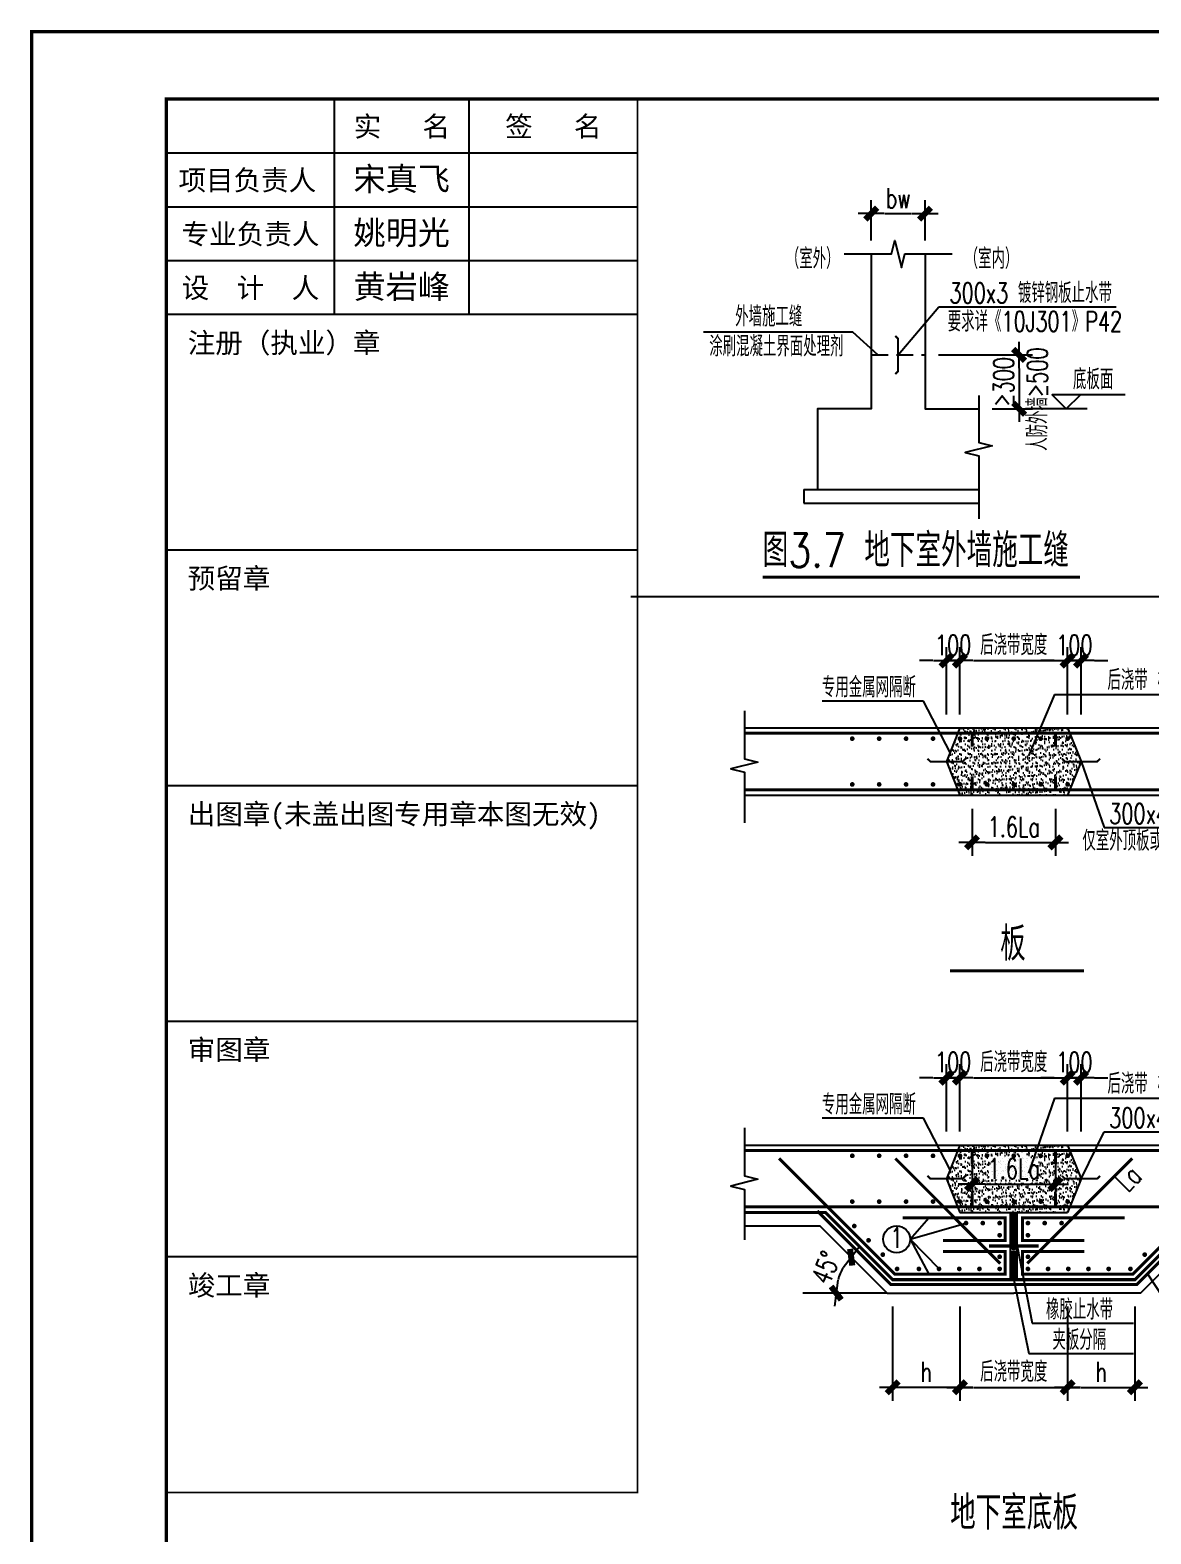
# Model space of a CAD drawing. Extents: x 497777 to 784122, y -229332 to 980813.
# Drawn here: x 497777 to 514432, y 658481 to 680820 of the extents above; entities that cross this region are included whole.
import ezdxf
from ezdxf.enums import TextEntityAlignment as Align

# ---------------------------------------------------------------- set-up
doc = ezdxf.new("R2010")
doc.units = 0
doc.header["$LTSCALE"] = 1000
doc.header["$MEASUREMENT"] = 0
doc.linetypes.add('HIDDEN', pattern=[0.375, 0.25, -0.125])
for name, color, linetype in [('0-cxFrame', 155, 'Continuous'), ('qianming', 155, 'Continuous'), ('S-BAR', 1, 'Continuous'), ('S-BG', 131, 'Continuous'), ('S-DIM', 81, 'Continuous'), ('S-DONUT', 11, 'Continuous'), ('S-GJ', 6, 'Continuous'), ('S-HATCH1-W', 252, 'Continuous'), ('S-SGJ', 21, 'Continuous'), ('S-SHAPE', 51, 'Continuous'), ('S-SHAPE1', 165, 'Continuous'), ('S-SHAPE2', 165, 'HIDDEN'), ('S-TEXT', 211, 'Continuous'), ('S-TK', 165, 'Continuous')]:
    doc.layers.add(name, color=color, linetype=linetype)
doc.styles.add('cx_biaoti', font='')
doc.styles.add('cx_tuqian1', font='')
doc.styles.add('SS1', font='tj-romans1.shx', dxfattribs={"width": 0.7, "bigfont": 'tj-hztxt1.shx'})
doc.styles.add('图框宋体', font='', dxfattribs={"width": 0.75})
doc.styles.add('黑体', font='simhei.ttf', dxfattribs={"height": 12})
doc.styles.get('cx_biaoti').set_extended_font_data('SimSun')
doc.styles.get('cx_tuqian1').set_extended_font_data('SimSun')
doc.styles.get('图框宋体').set_extended_font_data('SimSun')
doc.dimstyles.new('S-25-100A', dxfattribs={"dimscale": 100, "dimtxt": 3, "dimasz": 2, "dimexe": 2, "dimexo": 2, "dimgap": 0.8, "dimtad": 1, "dimdec": 0, "dimlfac": 0.25, "dimzin": 0, "dimdsep": 46, "dimtxsty": 'SS1', "dimblk1": 'TT', "dimblk2": 'TT', "dimsah": 1, "dimcen": 1, "dimclrd": 256, "dimclre": 256, "dimclrt": 256, "dimadec": 0, "dimazin": 0, "dimtfac": 1, "dimtdec": 0, "dimtix": 1, "dimtmove": 2, "dimatfit": 0, "dimldrblk": 'TT', "dimfxl": 2, "dimtolj": 1, "dimtzin": 0, "dimarcsym": 0})
doc.dimstyles.new('S-50-100A', dxfattribs={"dimscale": 100, "dimtxt": 3, "dimasz": 2, "dimexe": 2, "dimexo": 2, "dimgap": 0.8, "dimtad": 1, "dimdec": 0, "dimlfac": 0.5, "dimzin": 0, "dimdsep": 46, "dimtxsty": 'SS1', "dimblk1": 'TT', "dimblk2": 'TT', "dimsah": 1, "dimcen": 1, "dimclrd": 256, "dimclre": 256, "dimclrt": 256, "dimadec": 0, "dimazin": 0, "dimtfac": 1, "dimtdec": 0, "dimtix": 1, "dimtmove": 2, "dimatfit": 0, "dimldrblk": 'TT', "dimfxl": 2, "dimtolj": 1, "dimtzin": 0, "dimarcsym": 0})

# ---------------------------------------------------------------- blocks, each defined once
blk = doc.blocks.new('TT')
blk.add_line((-0.97, 0), (0.97, 0))
at = {"const_width": 0.45}
blk.add_lwpolyline([(-0.44, -0.44), (0.44, 0.44)], dxfattribs=at)
blk = doc.blocks.new('*D300')
at = {"layer": 'Defpoints', "color": 0, "transparency": 16777216}
for p in [(513194, 671454), (511594, 670454), (513194, 670454)]:
    blk.add_point(p, dxfattribs=at)
at = {"layer": 'S-DIM', "lineweight": -2, "transparency": 16777216}
for p, q in [((511594, 670654), (511594, 671654)), ((513194, 670654), (513194, 671654)), ((511794, 671454), (512994, 671454))]:
    blk.add_line(p, q, dxfattribs=at)
at = {"layer": 'S-DIM', "lineweight": -2, "transparency": 16777216, "xscale": 200, "yscale": 200, "zscale": 200, "rotation": 180}
blk.add_blockref('TT', (511594, 671454), dxfattribs=at)
at = {"layer": 'S-DIM', "lineweight": -2, "transparency": 16777216, "xscale": 200, "yscale": 200, "zscale": 200}
blk.add_blockref('TT', (513194, 671454), dxfattribs=at)
at = {"layer": 'S-DIM', "transparency": 16777216, "insert": (512394, 671684), "char_height": 300, "attachment_point": 5, "style": 'SS1'}
blk.add_mtext('\\A1;后浇带宽度', dxfattribs=at)
blk = doc.blocks.new('*D301')
at = {"layer": 'Defpoints', "color": 0, "transparency": 16777216}
for p in [(511594, 671454), (511394, 670454), (511594, 670454)]:
    blk.add_point(p, dxfattribs=at)
at = {"layer": 'S-DIM', "lineweight": -2, "transparency": 16777216}
for p, q in [((511394, 670654), (511394, 671654)), ((511594, 670654), (511594, 671654)), ((511194, 671454), (510994, 671454)), ((511394, 671454), (511594, 671454)), ((511794, 671454), (511994, 671454))]:
    blk.add_line(p, q, dxfattribs=at)
at = {"layer": 'S-DIM', "lineweight": -2, "transparency": 16777216, "xscale": 200, "yscale": 200, "zscale": 200}
blk.add_blockref('TT', (511394, 671454), dxfattribs=at)
at = {"layer": 'S-DIM', "lineweight": -2, "transparency": 16777216, "xscale": 200, "yscale": 200, "zscale": 200, "rotation": 180}
blk.add_blockref('TT', (511594, 671454), dxfattribs=at)
at = {"layer": 'S-DIM', "transparency": 16777216, "insert": (511494, 671684), "char_height": 300, "attachment_point": 5, "style": 'SS1'}
blk.add_mtext('\\A1;100', dxfattribs=at)
blk = doc.blocks.new('*D302')
at = {"layer": 'Defpoints', "color": 0, "transparency": 16777216}
for p in [(513194, 671454), (513194, 670454), (513394, 670454)]:
    blk.add_point(p, dxfattribs=at)
at = {"layer": 'S-DIM', "lineweight": -2, "transparency": 16777216}
for p, q in [((513194, 670654), (513194, 671654)), ((513394, 670654), (513394, 671654)), ((512994, 671454), (512794, 671454)), ((513394, 671454), (513194, 671454)), ((513594, 671454), (513794, 671454))]:
    blk.add_line(p, q, dxfattribs=at)
at = {"layer": 'S-DIM', "lineweight": -2, "transparency": 16777216, "xscale": 200, "yscale": 200, "zscale": 200}
blk.add_blockref('TT', (513194, 671454), dxfattribs=at)
at = {"layer": 'S-DIM', "lineweight": -2, "transparency": 16777216, "xscale": 200, "yscale": 200, "zscale": 200, "rotation": 180}
blk.add_blockref('TT', (513394, 671454), dxfattribs=at)
at = {"layer": 'S-DIM', "transparency": 16777216, "insert": (513294, 671684), "char_height": 300, "attachment_point": 5, "style": 'SS1'}
blk.add_mtext('\\A1;100', dxfattribs=at)
blk = doc.blocks.new('*D304')
at = {"layer": 'Defpoints', "color": 0, "transparency": 16777216}
for p in [(511774, 669454), (513014, 669454), (513014, 668754)]:
    blk.add_point(p, dxfattribs=at)
at = {"layer": 'S-DIM', "lineweight": -2, "transparency": 16777216}
for p, q in [((511774, 669254), (511774, 668554)), ((513014, 669254), (513014, 668554)), ((511974, 668754), (512814, 668754))]:
    blk.add_line(p, q, dxfattribs=at)
at = {"layer": 'S-DIM', "lineweight": -2, "transparency": 16777216, "xscale": 200, "yscale": 200, "zscale": 200, "rotation": 180}
blk.add_blockref('TT', (511774, 668754), dxfattribs=at)
at = {"layer": 'S-DIM', "lineweight": -2, "transparency": 16777216, "xscale": 200, "yscale": 200, "zscale": 200}
blk.add_blockref('TT', (513014, 668754), dxfattribs=at)
at = {"layer": 'S-DIM', "transparency": 16777216, "insert": (512394, 668984), "char_height": 300, "attachment_point": 5, "style": 'SS1'}
blk.add_mtext('\\A1;1.6La', dxfattribs=at)
blk = doc.blocks.new('*D309')
at = {"layer": 'Defpoints', "color": 0, "transparency": 16777216}
for p in [(513194, 665258), (511594, 664258), (513194, 664258)]:
    blk.add_point(p, dxfattribs=at)
at = {"layer": 'S-DIM', "lineweight": -2, "transparency": 16777216}
for p, q in [((511594, 664458), (511594, 665458)), ((513194, 664458), (513194, 665458)), ((511794, 665258), (512994, 665258))]:
    blk.add_line(p, q, dxfattribs=at)
at = {"layer": 'S-DIM', "lineweight": -2, "transparency": 16777216, "xscale": 200, "yscale": 200, "zscale": 200, "rotation": 180}
blk.add_blockref('TT', (511594, 665258), dxfattribs=at)
at = {"layer": 'S-DIM', "lineweight": -2, "transparency": 16777216, "xscale": 200, "yscale": 200, "zscale": 200}
blk.add_blockref('TT', (513194, 665258), dxfattribs=at)
at = {"layer": 'S-DIM', "transparency": 16777216, "insert": (512394, 665488), "char_height": 300, "attachment_point": 5, "style": 'SS1'}
blk.add_mtext('\\A1;后浇带宽度', dxfattribs=at)
blk = doc.blocks.new('*D310')
at = {"layer": 'Defpoints', "color": 0, "transparency": 16777216}
for p in [(511594, 665258), (511394, 664258), (511594, 664258)]:
    blk.add_point(p, dxfattribs=at)
at = {"layer": 'S-DIM', "lineweight": -2, "transparency": 16777216}
for p, q in [((511394, 664458), (511394, 665458)), ((511594, 664458), (511594, 665458)), ((511194, 665258), (510994, 665258)), ((511394, 665258), (511594, 665258)), ((511794, 665258), (511994, 665258))]:
    blk.add_line(p, q, dxfattribs=at)
at = {"layer": 'S-DIM', "lineweight": -2, "transparency": 16777216, "xscale": 200, "yscale": 200, "zscale": 200}
blk.add_blockref('TT', (511394, 665258), dxfattribs=at)
at = {"layer": 'S-DIM', "lineweight": -2, "transparency": 16777216, "xscale": 200, "yscale": 200, "zscale": 200, "rotation": 180}
blk.add_blockref('TT', (511594, 665258), dxfattribs=at)
at = {"layer": 'S-DIM', "transparency": 16777216, "insert": (511494, 665488), "char_height": 300, "attachment_point": 5, "style": 'SS1'}
blk.add_mtext('\\A1;100', dxfattribs=at)
blk = doc.blocks.new('*D311')
at = {"layer": 'Defpoints', "color": 0, "transparency": 16777216}
for p in [(513194, 665258), (513194, 664258), (513394, 664258)]:
    blk.add_point(p, dxfattribs=at)
at = {"layer": 'S-DIM', "lineweight": -2, "transparency": 16777216}
for p, q in [((513194, 664458), (513194, 665458)), ((513394, 664458), (513394, 665458)), ((512994, 665258), (512794, 665258)), ((513394, 665258), (513194, 665258)), ((513594, 665258), (513794, 665258))]:
    blk.add_line(p, q, dxfattribs=at)
at = {"layer": 'S-DIM', "lineweight": -2, "transparency": 16777216, "xscale": 200, "yscale": 200, "zscale": 200}
blk.add_blockref('TT', (513194, 665258), dxfattribs=at)
at = {"layer": 'S-DIM', "lineweight": -2, "transparency": 16777216, "xscale": 200, "yscale": 200, "zscale": 200, "rotation": 180}
blk.add_blockref('TT', (513394, 665258), dxfattribs=at)
at = {"layer": 'S-DIM', "transparency": 16777216, "insert": (513294, 665488), "char_height": 300, "attachment_point": 5, "style": 'SS1'}
blk.add_mtext('\\A1;100', dxfattribs=at)
blk = doc.blocks.new('*D313')
at = {"layer": 'Defpoints', "color": 0, "transparency": 16777216}
for p in [(511594, 662058), (513194, 662058), (513194, 660658)]:
    blk.add_point(p, dxfattribs=at)
at = {"layer": 'S-DIM', "lineweight": -2, "transparency": 16777216}
for p, q in [((511594, 661858), (511594, 660458)), ((513194, 661858), (513194, 660458)), ((511794, 660658), (512994, 660658))]:
    blk.add_line(p, q, dxfattribs=at)
at = {"layer": 'S-DIM', "lineweight": -2, "transparency": 16777216, "xscale": 200, "yscale": 200, "zscale": 200, "rotation": 180}
blk.add_blockref('TT', (511594, 660658), dxfattribs=at)
at = {"layer": 'S-DIM', "lineweight": -2, "transparency": 16777216, "xscale": 200, "yscale": 200, "zscale": 200}
blk.add_blockref('TT', (513194, 660658), dxfattribs=at)
at = {"layer": 'S-DIM', "transparency": 16777216, "insert": (512394, 660888), "char_height": 300, "attachment_point": 5, "style": 'SS1'}
blk.add_mtext('\\A1;后浇带宽度', dxfattribs=at)
blk = doc.blocks.new('*D314')
at = {"layer": 'Defpoints', "color": 0, "transparency": 16777216}
for p in [(510594, 662058), (511594, 661654), (510594, 660658)]:
    blk.add_point(p, dxfattribs=at)
at = {"layer": 'S-DIM', "lineweight": -2, "transparency": 16777216}
for p, q in [((510594, 661858), (510594, 660458)), ((511594, 661454), (511594, 660458)), ((511394, 660658), (510794, 660658))]:
    blk.add_line(p, q, dxfattribs=at)
at = {"layer": 'S-DIM', "lineweight": -2, "transparency": 16777216, "xscale": 200, "yscale": 200, "zscale": 200, "rotation": 180}
blk.add_blockref('TT', (510594, 660658), dxfattribs=at)
at = {"layer": 'S-DIM', "lineweight": -2, "transparency": 16777216, "xscale": 200, "yscale": 200, "zscale": 200}
blk.add_blockref('TT', (511594, 660658), dxfattribs=at)
at = {"layer": 'S-DIM', "transparency": 16777216, "insert": (511094, 660888), "char_height": 300, "attachment_point": 5, "style": 'SS1'}
blk.add_mtext('\\A1;h', dxfattribs=at)
blk = doc.blocks.new('*D315')
at = {"layer": 'Defpoints', "color": 0, "transparency": 16777216}
for p in [(514194, 662058), (513194, 661654), (514194, 660658)]:
    blk.add_point(p, dxfattribs=at)
at = {"layer": 'S-DIM', "lineweight": -2, "transparency": 16777216}
for p, q in [((514194, 661858), (514194, 660458)), ((513194, 661454), (513194, 660458)), ((513394, 660658), (513994, 660658))]:
    blk.add_line(p, q, dxfattribs=at)
at = {"layer": 'S-DIM', "lineweight": -2, "transparency": 16777216, "xscale": 200, "yscale": 200, "zscale": 200, "rotation": 180}
blk.add_blockref('TT', (513194, 660658), dxfattribs=at)
at = {"layer": 'S-DIM', "lineweight": -2, "transparency": 16777216, "xscale": 200, "yscale": 200, "zscale": 200}
blk.add_blockref('TT', (514194, 660658), dxfattribs=at)
at = {"layer": 'S-DIM', "transparency": 16777216, "insert": (513694, 660888), "char_height": 300, "attachment_point": 5, "style": 'SS1'}
blk.add_mtext('\\A1;h', dxfattribs=at)
blk = doc.blocks.new('*D287')
at = {"layer": 'Defpoints', "color": 0, "transparency": 16777216}
for p in [(509511, 663058), (509858, 662435), (509261, 662058), (510511, 662058), (510511, 662058)]:
    blk.add_point(p, dxfattribs=at)
at = {"layer": 'S-DIM', "lineweight": -2, "transparency": 16777216}
blk.add_arc((510511, 662058), 755, 150.2256, 164.7744, dxfattribs=at)
at = {"layer": 'S-DIM', "lineweight": -2, "transparency": 16777216, "xscale": 200, "yscale": 200, "zscale": 200}
for p, rotation in [((509978, 662591), 52.6127899400208), ((509756, 662058), 262.3872100599367)]:
    blk.add_blockref('TT', p, dxfattribs=dict(at, rotation=rotation))
at = {"layer": 'S-DIM', "transparency": 16777216, "insert": (509601, 662435), "char_height": 300, "attachment_point": 5, "rotation": 67.5, "style": 'SS1'}
blk.add_mtext('\\A1;45°', dxfattribs=at)
blk = doc.blocks.new('*D294')
at = {"layer": 'Defpoints', "color": 0, "transparency": 16777216}
for p in [(511774, 664178), (513014, 664178), (513014, 663678)]:
    blk.add_point(p, dxfattribs=at)
at = {"layer": 'S-DIM', "lineweight": -2, "transparency": 16777216}
for p, q in [((511774, 663978), (511774, 663478)), ((513014, 663978), (513014, 663478)), ((511974, 663678), (512814, 663678))]:
    blk.add_line(p, q, dxfattribs=at)
at = {"layer": 'S-DIM', "lineweight": -2, "transparency": 16777216, "xscale": 200, "yscale": 200, "zscale": 200, "rotation": 180}
blk.add_blockref('TT', (511774, 663678), dxfattribs=at)
at = {"layer": 'S-DIM', "lineweight": -2, "transparency": 16777216, "xscale": 200, "yscale": 200, "zscale": 200}
blk.add_blockref('TT', (513014, 663678), dxfattribs=at)
at = {"layer": 'S-DIM', "transparency": 16777216, "insert": (512394, 663908), "char_height": 300, "attachment_point": 5, "style": 'SS1'}
blk.add_mtext('\\A1;1.6La', dxfattribs=at)
blk = doc.blocks.new('*D213')
at = {"layer": 'Defpoints', "color": 0, "transparency": 16777216}
for p in [(511076, 678094), (510276, 677494), (511076, 677494)]:
    blk.add_point(p, dxfattribs=at)
at = {"layer": 'S-DIM', "lineweight": -2, "transparency": 16777216}
for p, q in [((510276, 677694), (510276, 678294)), ((511076, 677694), (511076, 678294)), ((510476, 678094), (510876, 678094))]:
    blk.add_line(p, q, dxfattribs=at)
at = {"layer": 'S-DIM', "lineweight": -2, "transparency": 16777216, "xscale": 200, "yscale": 200, "zscale": 200, "rotation": 180}
blk.add_blockref('TT', (510276, 678094), dxfattribs=at)
at = {"layer": 'S-DIM', "lineweight": -2, "transparency": 16777216, "xscale": 200, "yscale": 200, "zscale": 200}
blk.add_blockref('TT', (511076, 678094), dxfattribs=at)
at = {"layer": 'S-DIM', "transparency": 16777216, "insert": (510676, 678324), "char_height": 300, "attachment_point": 5, "style": 'SS1'}
blk.add_mtext('\\A1;bw', dxfattribs=at)
blk = doc.blocks.new('*D214')
at = {"layer": 'Defpoints', "color": 0, "transparency": 16777216}
for p in [(511076, 675994), (511874, 675194), (512474, 675194)]:
    blk.add_point(p, dxfattribs=at)
at = {"layer": 'S-DIM', "lineweight": -2, "transparency": 16777216}
for p, q in [((511276, 675994), (512674, 675994)), ((512474, 675794), (512474, 675394)), ((512074, 675194), (512674, 675194))]:
    blk.add_line(p, q, dxfattribs=at)
at = {"layer": 'S-DIM', "lineweight": -2, "transparency": 16777216, "xscale": 200, "yscale": 200, "zscale": 200}
for p, rotation in [((512474, 675994), 90), ((512474, 675194), 270)]:
    blk.add_blockref('TT', p, dxfattribs=dict(at, rotation=rotation))
at = {"layer": 'S-DIM', "transparency": 16777216, "insert": (512244, 675594), "char_height": 300, "attachment_point": 5, "rotation": 90, "style": 'SS1'}
blk.add_mtext('\\A1;\x9e300', dxfattribs=at)
blk = doc.blocks.new('zjcx_lan_xinxi(Dragon)')
for p, q in [((7000, -3200), (0, -3200)), ((7000, -6700), (0, -6700)), ((7000, -10200), (0, -10200)), ((7000, -13700), (0, -13700)), ((7000, -17200), (0, -17200))]:
    blk.add_line(p, q)
at = {"const_width": 25}
blk.add_lwpolyline([(0, -20700), (7000, -20700), (7000, 0), (0, 0)], close=True, dxfattribs=at)
for points in [[(2500, -3200), (2500, 0)], [(4500, -3200), (4500, 0)], [(0, -800), (7000, -800)], [(0, -1600), (7000, -1600)], [(0, -2400), (7000, -2400)]]:
    blk.add_lwpolyline(points)
for points in [[(7000, -3200), (7000, 0)], [(0, -3200), (7000, -3200)], [(0, -20700), (7000, -20700), (7000, -3200)], [(0, -20700), (7000, -20700)]]:
    blk.add_lwpolyline(points, dxfattribs=at)
at = {"style": '图框宋体'}
for s, p in [('实   名', (3500, -400)), ('签   名', (5750, -400)), ('项目负责人', (1204, -1200)), ('专业负责人', (1250, -2000)), ('设  计  人', (1250, -2800))]:
    blk.add_text(s, height=300, dxfattribs=at).set_placement(p, align=Align.MIDDLE)
for s, p in [('注册（执业）章', (318, -3771)), ('预留章', (318, -7271)), ('出图章(未盖出图专用章本图无效)', (318, -10771)), ('审图章', (318, -14271)), ('竣工章', (318, -17771))]:
    blk.add_text(s, height=300, dxfattribs=at).set_placement(p)
blk = doc.blocks.new('T-信息(Dragon)')
at = {"layer": '0-cxFrame'}
blk.add_blockref('zjcx_lan_xinxi(Dragon)', (0, 0), dxfattribs=at)
at = {"layer": 'qianming', "color": 3, "style": 'cx_biaoti'}
for s, p in [('宋真飞', (3497, -1185)), ('姚明光', (3497, -1985)), ('黄岩峰', (3497, -2785))]:
    blk.add_text(s, height=350, dxfattribs=at).set_placement(p, align=Align.MIDDLE_CENTER)
blk = doc.blocks.new('TK22.A1 L(Dragon)')
at = {"layer": '0-cxFrame', "color": 7, "const_width": 0.5}
blk.add_lwpolyline([(0, 0), (-841, 0), (-841, 594), (0, 594)], close=True, dxfattribs=at)
at = {"layer": '0-cxFrame', "const_width": 0.5}
blk.add_lwpolyline([(-80, 10), (-821, 10), (-821, 584), (-80, 584)], close=True, dxfattribs=at)
at = {"layer": '0-cxFrame', "xscale": 0.01, "yscale": 0.01, "zscale": 0.01}
blk.add_blockref('T-信息(Dragon)', (-821, 584), dxfattribs=at)
at = {"style": '黑体', "flags": 4}
blk.add_attdef('图幅', text='', height=3.3, dxfattribs=at).set_placement((-40, 3), align=Align.RIGHT)
at = {"layer": 'Defpoints', "color": 6, "flags": 4}
for tag, height, style, p in [('tufu', 3.3, '黑体', (-12, 12)), ('dwfname', 4, 'cx_tuqian1', (-80, 3))]:
    blk.add_attdef(tag, text='', height=height, dxfattribs=dict(at, style=style)).set_placement(p, align=Align.RIGHT)

msp = doc.modelspace()

# ---------------------------------------------------------------- hatches: boundary and pattern name
at = {"layer": 'S-HATCH1-W'}
h = msp.add_hatch(dxfattribs=at)
h.set_pattern_fill('AR-SAND', color=256, scale=50, style=0)
h.set_pattern_definition([(37.5, (-615173.84, 95997.73), (-3.149668, 96.3411885), [0, -76, 0, -85, 0, -81.25]), (7.5, (-615173.84, 95997.73), (88.488835, 141.107303), [0, -41, 0, -68.5, 0, -26.25]), (327.5, (-615235.34, 95997.73), (155.707093, 0.2829527), [0, -25, 0, -90, 0, -117.5]), (317.5, (-615235.34, 95997.73), (150.30633, 43.883778), [0, -12.5, 0, -59, 0, -67.5])])
h.paths.add_polyline_path([(511594.2, 670454.4), (511394.2, 669954.4), (511594.2, 669454.4), (513194.2, 669454.4), (513394.2, 669954.4), (513194.2, 670454.4)])
h = msp.add_hatch(dxfattribs=at)
h.set_pattern_fill('AR-SAND', color=256, scale=50, style=0)
h.set_pattern_definition([(37.5, (-615173.84, 89801.03), (-3.149668, 96.3411885), [0, -76, 0, -85, 0, -81.25]), (7.5, (-615173.84, 89801.03), (88.488835, 141.107303), [0, -41, 0, -68.5, 0, -26.25]), (327.5, (-615235.34, 89801.03), (155.707093, 0.2829527), [0, -25, 0, -90, 0, -117.5]), (317.5, (-615235.34, 89801.03), (150.30633, 43.883778), [0, -12.5, 0, -59, 0, -67.5])])
h.paths.add_polyline_path([(511594.2, 664257.7), (511394.2, 663757.7), (511594.2, 663257.7), (513194.2, 663257.7), (513394.2, 663757.7), (513194.2, 664257.7)])
at = {"layer": 'S-SHAPE'}
h = msp.add_hatch(dxfattribs=at)
h.set_pattern_fill('HOUND', color=256, scale=100, style=0)
h.set_pattern_definition([(0, (-232554.371, 1708995.007), (25, 6.25), [100, -50]), (90, (-232554.371, 1708995.007), (-6.25, -25), [100, -50])])
h.paths.add_polyline_path([(512444.2, 663257.7), (512344.2, 663257.7), (512344.2, 662757.7, -1), (512444.2, 662757.7)])

# ---------------------------------------------------------------- linework, layer by layer
at = {"layer": 'S-BAR', "const_width": 50}
msp.add_lwpolyline([(512369.2, 662757.7, 1), (512419.2, 662757.7, 1)], format="xyb", close=True, dxfattribs=at)
at = {"layer": 'S-BAR', "const_width": 45}
for points in [[(512344.2, 662757.7), (512024.2, 662757.7)], [(512444.2, 662757.7), (512764.2, 662757.7)]]:
    msp.add_lwpolyline(points, dxfattribs=at)
at = {"layer": 'S-BAR'}
for start, end in [(0, 180), (180, 0)]:
    msp.add_arc((512394.2, 662757.7), 50, start, end, dxfattribs=at)
at = {"layer": 'S-BG'}
msp.add_line((513484, 675193.9), (512674.1, 675193.9), dxfattribs=at)
msp.add_lwpolyline([(514047.5, 675403.9), (512964.1, 675403.9), (513174.1, 675193.9), (513384.1, 675403.9)], dxfattribs=at)
at = {"layer": 'S-DIM'}
msp.add_line((510511.3, 662057.7), (509260.8, 662057.7), dxfattribs=at)
at = {"layer": 'S-DONUT', "const_width": 35}
for points in [[(509976.7, 670294.4, -1), (510011.7, 670294.4, -1), (509976.7, 670294.4)], [(510376.7, 670294.4, -1), (510411.7, 670294.4, -1), (510376.7, 670294.4)], [(510776.7, 670294.4, -1), (510811.7, 670294.4, -1), (510776.7, 670294.4)], [(511176.7, 670294.4, -1), (511211.7, 670294.4, -1), (511176.7, 670294.4)], [(511576.7, 670294.4, -1), (511611.7, 670294.4, -1), (511576.7, 670294.4)], [(511976.7, 670294.4, -1), (512011.7, 670294.4, -1), (511976.7, 670294.4)], [(512376.7, 670294.4, -1), (512411.7, 670294.4, -1), (512376.7, 670294.4)], [(512811.7, 670294.4, 1), (512776.7, 670294.4, 1), (512811.7, 670294.4)], [(513211.7, 670294.4, 1), (513176.7, 670294.4, 1), (513211.7, 670294.4)], [(509976.7, 669614.4, 1), (510011.7, 669614.4, 1), (509976.7, 669614.4)], [(510376.7, 669614.4, 1), (510411.7, 669614.4, 1), (510376.7, 669614.4)], [(510776.7, 669614.4, 1), (510811.7, 669614.4, 1), (510776.7, 669614.4)], [(511176.7, 669614.4, 1), (511211.7, 669614.4, 1), (511176.7, 669614.4)], [(511576.7, 669614.4, 1), (511611.7, 669614.4, 1), (511576.7, 669614.4)], [(511976.7, 669614.4, 1), (512011.7, 669614.4, 1), (511976.7, 669614.4)], [(512376.7, 669614.4, 1), (512411.7, 669614.4, 1), (512376.7, 669614.4)], [(512811.7, 669614.4, -1), (512776.7, 669614.4, -1), (512811.7, 669614.4)], [(513211.7, 669614.4, -1), (513176.7, 669614.4, -1), (513211.7, 669614.4)], [(509976.7, 664097.7, -1), (510011.7, 664097.7, -1), (509976.7, 664097.7)], [(510376.7, 664097.7, -1), (510411.7, 664097.7, -1), (510376.7, 664097.7)], [(510776.7, 664097.7, -1), (510811.7, 664097.7, -1), (510776.7, 664097.7)], [(511176.7, 664097.7, -1), (511211.7, 664097.7, -1), (511176.7, 664097.7)], [(511576.7, 664097.7, -1), (511611.7, 664097.7, -1), (511576.7, 664097.7)], [(511976.7, 664097.7, -1), (512011.7, 664097.7, -1), (511976.7, 664097.7)], [(512376.7, 664097.7, -1), (512411.7, 664097.7, -1), (512376.7, 664097.7)], [(512811.7, 664097.7, 1), (512776.7, 664097.7, 1), (512811.7, 664097.7)], [(513211.7, 664097.7, 1), (513176.7, 664097.7, 1), (513211.7, 664097.7)], [(509976.7, 663417.7, 1), (510011.7, 663417.7, 1), (509976.7, 663417.7)], [(510376.7, 663417.7, 1), (510411.7, 663417.7, 1), (510376.7, 663417.7)], [(510776.7, 663417.7, 1), (510811.7, 663417.7, 1), (510776.7, 663417.7)], [(511176.7, 663417.7, 1), (511211.7, 663417.7, 1), (511176.7, 663417.7)], [(511576.7, 663417.7, 1), (511611.7, 663417.7, 1), (511576.7, 663417.7)], [(511976.7, 663417.7, 1), (512011.7, 663417.7, 1), (511976.7, 663417.7)], [(512376.7, 663417.7, 1), (512411.7, 663417.7, 1), (512376.7, 663417.7)], [(512811.7, 663417.7, -1), (512776.7, 663417.7, -1), (512811.7, 663417.7)], [(513211.7, 663417.7, -1), (513176.7, 663417.7, -1), (513211.7, 663417.7)], [(510011.7, 663066.5, -1), (510036.4, 663041.7, -1), (510011.7, 663066.5)], [(511666.7, 663097.7, -1), (511701.7, 663097.7, -1), (511666.7, 663097.7)], [(511916.7, 663097.7, -1), (511951.7, 663097.7, -1), (511916.7, 663097.7)], [(512166.7, 663097.7, -1), (512201.7, 663097.7, -1), (512166.7, 663097.7)], [(512621.7, 663097.7, 1), (512586.7, 663097.7, 1), (512621.7, 663097.7)], [(512871.7, 663097.7, 1), (512836.7, 663097.7, 1), (512871.7, 663097.7)], [(513121.7, 663097.7, 1), (513086.7, 663097.7, 1), (513121.7, 663097.7)], [(510223.8, 662854.4, -1), (510248.6, 662829.6, -1), (510223.8, 662854.4)], [(512166.7, 662917.7, 1), (512201.7, 662917.7, 1), (512166.7, 662917.7)], [(512621.7, 662917.7, -1), (512586.7, 662917.7, -1), (512621.7, 662917.7)], [(510436, 662642.2, -1), (510460.7, 662617.5, -1), (510436, 662642.2)], [(512166.7, 662597.7, 1), (512201.7, 662597.7, 1), (512166.7, 662597.7)], [(512621.7, 662597.7, -1), (512586.7, 662597.7, -1), (512621.7, 662597.7)], [(514352.4, 662642.2, 1), (514327.7, 662617.5, 1), (514352.4, 662642.2)], [(510643, 662417.7, -1), (510678, 662417.7, -1), (510643, 662417.7)], [(510966.7, 662417.7, -1), (511001.7, 662417.7, -1), (510966.7, 662417.7)], [(511266.7, 662417.7, -1), (511301.7, 662417.7, -1), (511266.7, 662417.7)], [(511566.7, 662417.7, -1), (511601.7, 662417.7, -1), (511566.7, 662417.7)], [(511866.7, 662417.7, -1), (511901.7, 662417.7, -1), (511866.7, 662417.7)], [(512166.7, 662417.7, -1), (512201.7, 662417.7, -1), (512166.7, 662417.7)], [(512621.7, 662417.7, 1), (512586.7, 662417.7, 1), (512621.7, 662417.7)], [(512921.7, 662417.7, 1), (512886.7, 662417.7, 1), (512921.7, 662417.7)], [(513221.7, 662417.7, 1), (513186.7, 662417.7, 1), (513221.7, 662417.7)], [(513521.7, 662417.7, 1), (513486.7, 662417.7, 1), (513521.7, 662417.7)], [(513821.7, 662417.7, 1), (513786.7, 662417.7, 1), (513821.7, 662417.7)], [(514145.4, 662417.7, 1), (514110.4, 662417.7, 1), (514145.4, 662417.7)]]:
    msp.add_lwpolyline(points, format="xyb", dxfattribs=at)
at = {"layer": 'S-GJ'}
for points, const_width in [([(510632.8, 675710.7), (510675.6, 675753.9), (510675.6, 676233.9), (510632.8, 676277.1)], 30), ([(508392.1, 670374.4), (516396.3, 670374.4)], 45), ([(511774.2, 670174.4), (511774.2, 670374.4)], 45), ([(513014.2, 670174.4), (513014.2, 670374.4)], 45), ([(511677.4, 669997.2), (511634.2, 669954.4), (511154.2, 669954.4), (511111, 669997.2)], 30), ([(513677.4, 669997.2), (513634.2, 669954.4), (513154.2, 669954.4), (513111, 669997.2)], 30), ([(511774.2, 669734.4), (511774.2, 669534.4)], 45), ([(513014.2, 669734.4), (513014.2, 669534.4)], 45), ([(508392.1, 669534.4), (516396.3, 669534.4)], 45), ([(508392.1, 664177.7), (516396.3, 664177.7)], 45), ([(511774.2, 663977.7), (511774.2, 664177.7)], 45), ([(513014.2, 663977.7), (513014.2, 664177.7)], 45), ([(511344.2, 662677.7), (512264.2, 662677.7), (512264.2, 662337.7), (510627.3, 662337.7), (508907.3, 664057.7)], 45), ([(512194.2, 662497.7), (510634.2, 664057.7)], 45), ([(513444.2, 662677.7), (512524.2, 662677.7), (512524.2, 662337.7), (514161, 662337.7), (515881, 664057.7)], 45), ([(512594.2, 662497.7), (514154.2, 664057.7)], 45), ([(511677.4, 663800.5), (511634.2, 663757.7), (511154.2, 663757.7), (511111, 663800.5)], 30), ([(513677.4, 663800.5), (513634.2, 663757.7), (513154.2, 663757.7), (513111, 663800.5)], 30), ([(511774.2, 663537.7), (511774.2, 663337.7)], 45), ([(513014.2, 663537.7), (513014.2, 663337.7)], 45), ([(508392.1, 663337.7), (516396.3, 663337.7)], 45), ([(510744.2, 663177.7), (512264.2, 663177.7), (512264.2, 662837.7), (511344.2, 662837.7)], 45), ([(514044.2, 663177.7), (512524.2, 663177.7), (512524.2, 662837.7), (513444.2, 662837.7)], 45)]:
    msp.add_lwpolyline(points, dxfattribs=dict(at, const_width=const_width))
at = {"layer": 'S-SGJ'}
for p, q in [((510674.6, 675993.9), (511278.7, 676709.1)), ((511278.7, 676709.1), (513918.3, 676709.1)), ((510004.2, 676330.5), (507781.5, 676330.5)), ((510375.6, 675993.9), (510004.2, 676330.5)), ((511052.1, 670851.5), (509549.2, 670851.5)), ((511447.8, 670088.4), (511052.1, 670851.5)), ((512997.2, 670951.5), (512613.7, 670037.1)), ((512997.2, 670951.5), (516070.9, 670951.5)), ((513394.2, 669954.4), (513736.2, 668972.6)), ((513736.2, 668972.6), (515873.6, 668972.6)), ((512997.2, 664954.8), (512613.7, 663840.4)), ((512997.2, 664954.8), (516070.9, 664954.8)), ((511052.1, 664654.8), (509549.2, 664654.8)), ((511447.8, 663891.7), (511052.1, 664654.8)), ((513394.2, 663757.7), (513736.2, 664454.8)), ((513736.2, 664454.8), (515639.4, 664454.8)), ((510854.7, 662857.9), (511134, 663177.7)), ((510854.7, 662857.9), (511684.2, 663097.7)), ((510854.7, 662857.9), (511134, 662337.7)), ((510854.7, 662857.9), (511284.2, 662417.7)), ((512444.2, 662757.7), (512665.9, 661610.2)), ((512394.2, 662257.7), (512615.9, 661160.2)), ((514381.9, 662346.4), (515142.5, 661181.4)), ((512665.9, 661610.2), (514173.7, 661610.2)), ((512615.9, 661160.2), (514173.7, 661160.2))]:
    msp.add_line(p, q, dxfattribs=at)
msp.add_circle((510654.7, 662857.9), 200, dxfattribs=at)
at = {"layer": 'S-SHAPE'}
for p, q in [((509275.6, 673993.9), (511874.1, 673993.9)), ((509275.6, 673993.9), (509275.6, 673793.9)), ((509275.6, 673793.9), (511874.1, 673793.9)), ((511594.2, 670454.4), (511394.2, 669954.4)), ((513194.2, 670454.4), (513394.2, 669954.4)), ((511394.2, 669954.4), (511594.2, 669454.4)), ((513394.2, 669954.4), (513194.2, 669454.4)), ((511594.2, 664257.7), (511394.2, 663757.7)), ((513194.2, 664257.7), (513394.2, 663757.7)), ((511394.2, 663757.7), (511594.2, 663257.7)), ((513394.2, 663757.7), (513194.2, 663257.7)), ((510594.2, 662257.7), (509594.2, 663257.7)), ((511594.2, 663257.7), (513194.2, 663257.7)), ((512344.2, 662257.7), (512344.2, 663257.7)), ((512444.2, 662257.7), (512444.2, 663257.7)), ((514194.2, 662257.7), (515194.2, 663257.7)), ((510511.3, 662057.7), (509511.3, 663057.7)), ((514277, 662057.7), (515277, 663057.7))]:
    msp.add_line(p, q, dxfattribs=at)
at = {"layer": 'S-SHAPE', "linetype": 'ByBlock'}
for p, q in [((508392.1, 670454.4), (516396.3, 670454.4)), ((508392.1, 669454.4), (516400.5, 669454.4)), ((508392.1, 664257.7), (516396.3, 664257.7)), ((508392.1, 663257.7), (509594.2, 663257.7)), ((508392.1, 663057.7), (509511.3, 663057.7)), ((510594.2, 662257.7), (512394.2, 662257.7)), ((514194.2, 662257.7), (512394.2, 662257.7)), ((510511.3, 662057.7), (512394.2, 662057.7)), ((514277, 662057.7), (512394.2, 662057.7))]:
    msp.add_line(p, q, dxfattribs=at)
at = {"layer": 'S-SHAPE'}
msp.add_lwpolyline([(510275.6, 677493.9), (510275.6, 675193.9), (509475.6, 675193.9), (509475.6, 674393.9), (509475.6, 673993.9), (511875.6, 673993.9)], dxfattribs=at)
at = {"layer": 'S-SHAPE', "linetype": 'ByBlock'}
msp.add_lwpolyline([(511075.6, 677493.9), (511075.6, 675193.9), (511874.1, 675193.9)], dxfattribs=at)
at = {"layer": 'S-SHAPE', "const_width": 100}
msp.add_lwpolyline([(512394.2, 662687.7), (512394.2, 662257.7)], dxfattribs=at)
at = {"layer": 'S-SHAPE1'}
for points in [[(509875.5, 677493.9), (510575.6, 677493.9), (510625.6, 677693.9), (510725.6, 677293.9), (510775.6, 677493.9), (511477.2, 677493.9)], [(511874.1, 675394), (511874.1, 674693.9), (512074.1, 674643.9), (511674.1, 674543.9), (511874.1, 674493.9), (511874.1, 673561.1)], [(508392.1, 670707.8), (508392.1, 669995.5), (508592.1, 669945.5), (508192.1, 669845.5), (508392.1, 669795.5), (508392.1, 669046.3)], [(508392.1, 664511.1), (508392.1, 663798.8), (508592.1, 663748.8), (508192.1, 663648.8), (508392.1, 663598.8), (508392.1, 662849.6)]]:
    msp.add_lwpolyline(points, dxfattribs=at)
at = {"layer": 'S-SHAPE2'}
msp.add_line((510275.6, 675993.9), (511075.6, 675993.9), dxfattribs=at)
at = {"layer": 'S-SHAPE2', "const_width": 45}
for points in [[(508392.1, 663257.7), (509594.2, 663257.7), (510594.2, 662257.7), (514194.2, 662257.7), (515194.2, 663257.7), (516396.3, 663257.7)], [(509474, 663278.9), (510565.2, 662187.7), (514223.2, 662187.7), (515314.4, 663278.9)]]:
    msp.add_lwpolyline(points, dxfattribs=at)
at = {"layer": 'S-TEXT', "const_width": 45}
for points in [[(508662.5, 672691.8), (513376, 672691.8)], [(511448.9, 666847.6), (513438.8, 666847.6)]]:
    msp.add_lwpolyline(points, dxfattribs=at)
at = {"layer": 'S-TK'}
msp.add_line((506701.7, 672404), (539751.7, 672404), dxfattribs=at)

# ---------------------------------------------------------------- block references
at = {"layer": '0-cxFrame', "xscale": 100, "yscale": 100, "zscale": 100}
msp.add_blockref('TK22.A1 L(Dragon)', (581901.7, 621395.1), dxfattribs=at)

# ---------------------------------------------------------------- texts
at = {"layer": 'S-BG', "style": 'SS1', "width": 0.7}
msp.add_text('底板面', height=300, dxfattribs=at).set_placement((513274.4, 675482.9))
at = {"layer": 'S-SGJ', "style": 'SS1', "width": 0.7}
for s, p in [('（室外）', (509007, 677275.4)), ('（室内）', (511664.6, 677275.4)), ('300x3 镀锌钢板止水带', (511438.9, 676765.7)), ('外墙施工缝', (508254.5, 676417)), ('要求详《10J301》P42', (511413.4, 676341.7)), ('涂刷混凝土界面处理剂', (507869, 675972.5)), ('后浇带 板钢筋互相搭接 ', (513786.8, 671016.9)), ('专用金属网隔断', (509543.3, 670908.2)), ('300x4镀锌钢板止水带', (513812.3, 669029.2)), ('仅室外顶板或种植覆土下设置', (513414.2, 668629.2)), ('后浇带 板钢筋互相搭接 ', (513786.8, 665020.2)), ('专用金属网隔断', (509543.3, 664711.5)), ('300x4镀锌钢板止水带', (513812.3, 664511.5)), ('1', (510560.8, 662732.4)), ('橡胶止水带', (512872.9, 661664.4)), ('夹板分隔', (512969, 661214.4))]:
    msp.add_text(s, height=300, dxfattribs=at).set_placement(p)
msp.add_text('人防外墙\x9e500', height=300, rotation=90, dxfattribs=at).set_placement((512894.1, 675338.2), align=Align.CENTER)
msp.add_text('La', height=300, rotation=45, dxfattribs=at).set_placement((514087.3, 663542.7))
at = {"layer": 'S-TEXT', "style": 'SS1', "width": 0.8}
for s, p in [('图3.7 地下室外墙施工缝', (508662.5, 672841.8)), ('板', (512191.8, 666997.6)), ('地下室底板', (511448.9, 658545.8))]:
    msp.add_text(s, height=500, dxfattribs=at).set_placement(p)

# ---------------------------------------------------------------- dimensions: what is measured, and where the dimension line sits
at = {"layer": 'S-DIM'}
for base, p1, p2, text, dimstyle, picture, middle in [((511075.6, 678093.9), (510275.6, 677493.9), (511075.6, 677493.9), 'bw', 'S-50-100A', '*D213', (510675.6, 678323.9)), ((511594.2, 671454.4), (511394.2, 670454.4), (511594.2, 670454.4), '100', 'S-50-100A', '*D301', (511494.2, 671684.4)), ((513194.2, 671454.4), (511594.2, 670454.4), (513194.2, 670454.4), '后浇带宽度', 'S-50-100A', '*D300', (512394.2, 671684.4)), ((513014.2, 668754.4), (511774.2, 669454.4), (513014.2, 669454.4), '1.6La', 'S-50-100A', '*D304', (512394.2, 668984.4)), ((511594.2, 665257.7), (511394.2, 664257.7), (511594.2, 664257.7), '100', 'S-50-100A', '*D310', (511494.2, 665487.7)), ((513194.2, 665257.7), (511594.2, 664257.7), (513194.2, 664257.7), '后浇带宽度', 'S-50-100A', '*D309', (512394.2, 665487.7)), ((513014.2, 663677.7), (511774.2, 664177.7), (513014.2, 664177.7), '1.6La', 'S-50-100A', '*D294', (512394.2, 663907.7)), ((513194.2, 660657.7), (511594.2, 662057.7), (513194.2, 662057.7), '后浇带宽度', 'S-50-100A', '*D313', (512394.2, 660887.7)), ((514194.2, 660657.7), (513194.2, 661654), (514194.2, 662057.7), 'h', 'S-25-100A', '*D315', (513694.2, 660887.7))]:
    dim = msp.add_linear_dim(base=base, p1=p1, p2=p2, text=text, dimstyle=dimstyle, dxfattribs=at)
    dim.commit()
    dim.dimension.update_dxf_attribs({"geometry": picture, "text_midpoint": middle})
dim = msp.add_linear_dim(base=(512474.1, 675193.9), p1=(511075.6, 675993.9), p2=(511874.1, 675193.9), angle=270, text='\x9e300', dimstyle='S-50-100A', dxfattribs=at)
dim.commit()
dim.dimension.update_dxf_attribs({"geometry": '*D214', "text_midpoint": (512244.1, 675593.9), "dimtype": 160})
for base, p1, p2, text, dimstyle, picture, middle in [((513194.2, 671454.4), (513394.2, 670454.4), (513194.2, 670454.4), '100', 'S-50-100A', '*D302', (513294.2, 671684.4)), ((513194.2, 665257.7), (513394.2, 664257.7), (513194.2, 664257.7), '100', 'S-50-100A', '*D311', (513294.2, 665487.7)), ((510594.2, 660657.7), (511594.2, 661654), (510594.2, 662057.7), 'h', 'S-25-100A', '*D314', (511094.2, 660887.7))]:
    dim = msp.add_linear_dim(base=base, p1=p1, p2=p2, angle=180, text=text, dimstyle=dimstyle, dxfattribs=at)
    dim.commit()
    dim.dimension.update_dxf_attribs({"geometry": picture, "text_midpoint": middle})
dim = msp.add_angular_dim_2l(base=(509857.6, 662435.1), line1=((510511.3, 662057.7), (509260.8, 662057.7)), line2=((510511.3, 662057.7), (509511.3, 663057.7)), dimstyle='S-25-100A', dxfattribs=at)
dim.commit()
dim.dimension.update_dxf_attribs({"geometry": '*D287', "text_midpoint": (509601.5, 662434.6)})

doc.saveas('drawing.dxf')
